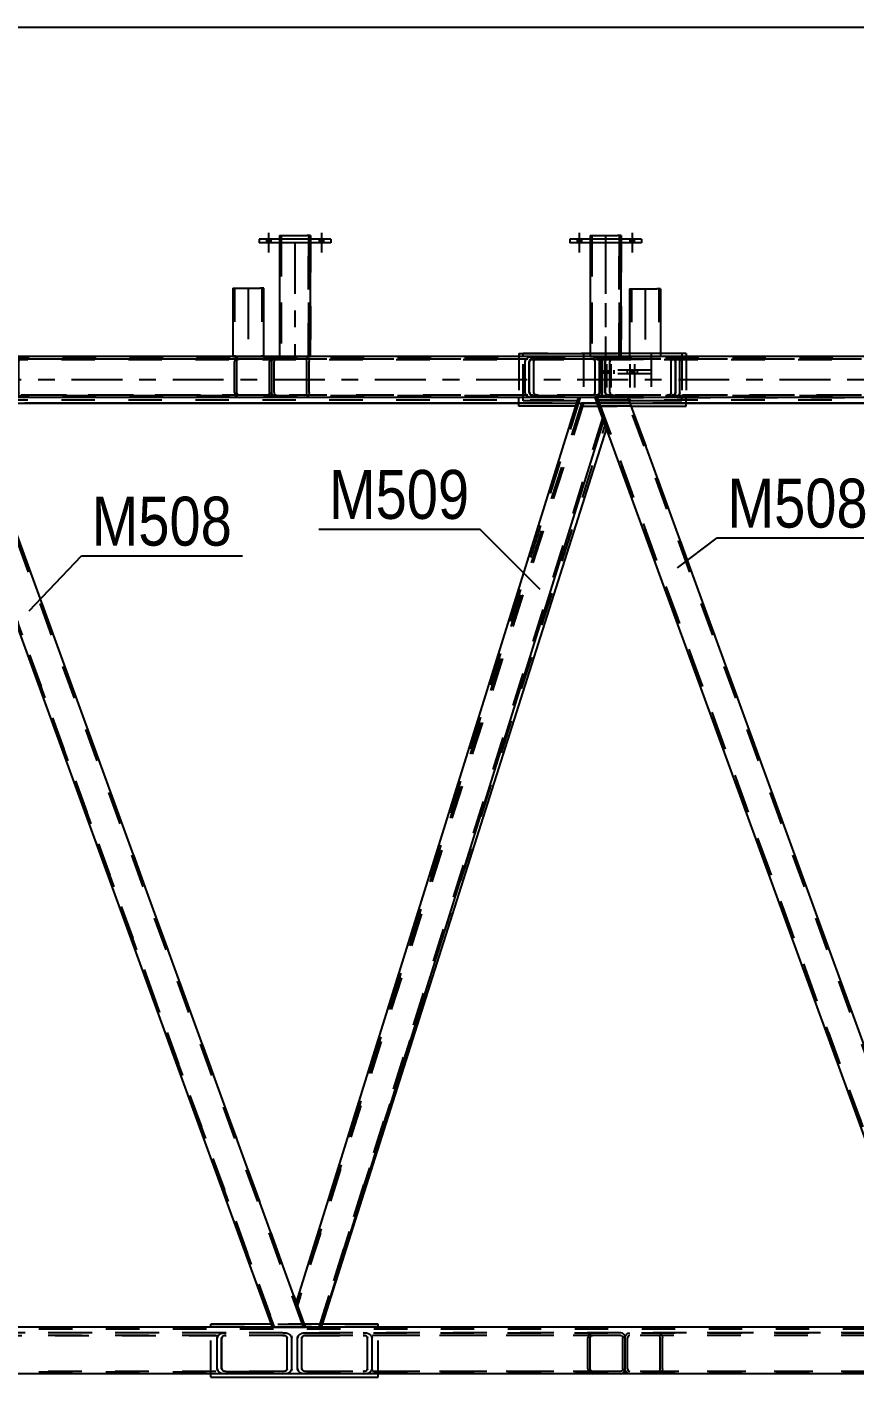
# Model space of a CAD drawing. Header units: millimetres. Extents: x -808 to 381, y -747 to 94.
# Drawn here: x 225.1 to 273.5, y -58.5 to 20.5 of the extents above; entities that cross this region are included whole.
import ezdxf

# ---------------------------------------------------------------- set-up
doc = ezdxf.new("R2010")
doc.units = ezdxf.units.MM
doc.linetypes.add('DXK_LINE_DOT2', pattern=[3.9198, 1.9599, -1.9599])
doc.linetypes.add('DXK_LINE_DOT3', pattern=[5.9187, 2.979, -0.9799, 0.9799, -0.9799])
doc.styles.add('Arial Narrow', font='ARIALN.TTF', dxfattribs={"height": 0.2})

# ---------------------------------------------------------------- blocks, each defined once
blk = doc.blocks.new('Part-232923327-56369 - 56149')
at = {"color": 7, "linetype": 'DXK_LINE_DOT2'}
for p, q in [((258.715, 1.022), (258.675, 0.91)), ((258.675, -0.908), (258.675, 0.91)), ((258.94, 0.91), (258.96, 0.966)), ((258.94, -0.908), (258.94, 0.91)), ((259.192, 1.2), (259.002, 1.179)), ((259.103, 1.045), (259.204, 1.056)), ((259.204, 1.201), (259.192, 1.2)), ((263.406, 1.201), (259.204, 1.201)), ((259.204, 1.056), (262.513, 1.056)), ((296.76, 1.056), (259.204, 1.056)), ((262.677, 1.183), (262.513, 1.201)), ((262.513, 1.056), (262.614, 1.045)), ((262.715, 1.179), (262.677, 1.183)), ((262.757, 0.966), (262.778, 0.91)), ((262.778, -0.908), (262.778, 0.91)), ((263.042, 0.91), (263.002, 1.022)), ((263.042, -0.908), (263.042, 0.91)), ((278.031, 1.201), (276.213, 1.201)), ((296.76, 1.201), (278.371, 1.201)), ((292.922, 0.91), (292.962, 1.022)), ((292.922, -0.908), (292.922, 0.91)), ((293.207, 0.966), (293.186, 0.91)), ((293.186, -0.908), (293.186, 0.91)), ((293.249, 1.179), (293.451, 1.201)), ((293.451, 1.056), (293.35, 1.045)), ((296.76, 1.201), (296.924, 1.183)), ((296.861, 1.045), (296.76, 1.056)), ((296.924, 1.183), (296.962, 1.179)), ((297.024, 0.91), (297.004, 0.966)), ((297.024, -0.908), (297.024, 0.91)), ((297.249, 1.022), (297.289, 0.91)), ((297.289, -0.908), (297.289, 0.91)), ((258.675, -0.908), (258.715, -1.019)), ((258.96, -0.963), (258.94, -0.908)), ((259.002, -1.177), (259.204, -1.199)), ((259.204, -1.053), (259.103, -1.042)), ((259.204, -1.053), (262.513, -1.053)), ((296.76, -1.053), (259.204, -1.053)), ((296.76, -1.199), (259.204, -1.199)), ((259.204, -1.199), (293.451, -1.199)), ((262.614, -1.042), (262.513, -1.053)), ((262.513, -1.199), (262.715, -1.177)), ((262.778, -0.908), (262.757, -0.963)), ((263.002, -1.019), (263.042, -0.908)), ((292.962, -1.019), (292.922, -0.908)), ((293.186, -0.908), (293.207, -0.963)), ((293.451, -1.199), (293.249, -1.177)), ((293.35, -1.042), (293.451, -1.053)), ((293.451, -1.199), (296.76, -1.199)), ((296.76, -1.053), (296.861, -1.042)), ((296.962, -1.177), (296.76, -1.199)), ((297.004, -0.963), (297.024, -0.908)), ((297.289, -0.908), (297.249, -1.019))]:
    blk.add_line(p, q, dxfattribs=at)
at = {"color": 2, "linetype": 'Continuous'}
for p, q in [((276.213, 1.201), (263.406, 1.201)), ((278.371, 1.201), (278.031, 1.201))]:
    blk.add_line(p, q, dxfattribs=at)
at = {"color": 7, "linetype": 'DXK_LINE_DOT2'}
for centre, radius, start, end in [((259.084, 0.691), 0.495, 99.51817, 138.06374), ((259.144, 0.801), 0.248, 99.51817, 138.06374), ((262.573, 0.801), 0.248, 41.93627, 80.48185), ((262.634, 0.691), 0.495, 41.93627, 80.48185), ((293.33, 0.691), 0.495, 99.51817, 138.06374), ((293.391, 0.801), 0.248, 99.51817, 138.06374), ((296.82, 0.801), 0.248, 41.93627, 80.48185), ((296.88, 0.691), 0.495, 41.93627, 80.48185), ((259.084, -0.688), 0.495, 221.93627, 260.48185), ((259.144, -0.798), 0.248, 221.93627, 260.48185), ((262.573, -0.798), 0.248, 279.51817, 318.06374), ((262.634, -0.688), 0.495, 279.51817, 318.06374), ((293.33, -0.688), 0.495, 221.93627, 260.48185), ((293.391, -0.798), 0.248, 221.93627, 260.48185), ((296.82, -0.798), 0.248, 279.51817, 318.06374), ((296.88, -0.688), 0.495, 279.51817, 318.06374)]:
    blk.add_arc(centre, radius, start, end, dxfattribs=at)
blk = doc.blocks.new('Part-232923327-56364 - 56149')
at = {"color": 7, "linetype": 'DXK_LINE_DOT2'}
for p, q in [((260.387, -1.526), (258.452, -1.526)), ((258.452, -1.526), (278.139, -55.617)), ((258.568, -1.526), (278.255, -55.617)), ((279.958, -55.617), (260.271, -1.526)), ((280.074, -55.617), (260.387, -1.526)), ((278.139, -55.617), (280.074, -55.617))]:
    blk.add_line(p, q, dxfattribs=at)
blk = doc.blocks.new('Part-232923327-56365 - 56149')
at = {"color": 7, "linetype": 'DXK_LINE_DOT2'}
for p, q in [((257.537, -1.526), (240.847, -54.16)), ((257.651, -1.526), (240.908, -54.328)), ((258.452, -1.526), (257.537, -1.526)), ((258.982, -2.983), (258.452, -1.526)), ((242.177, -55.617), (258.921, -2.815)), ((241.377, -55.617), (240.847, -54.16)), ((242.292, -55.617), (241.377, -55.617)), ((242.35, -55.435), (242.292, -55.617))]:
    blk.add_line(p, q, dxfattribs=at)
at = {"color": 2, "linetype": 'Continuous'}
blk.add_line((258.982, -2.983), (242.35, -55.435), dxfattribs=at)
blk = doc.blocks.new('Part-232923327-56371 - 56149')
at = {"color": 7, "linetype": 'DXK_LINE_DOT2'}
for p, q in [((220.018, 1.022), (219.978, 0.91)), ((219.978, -0.908), (219.978, 0.91)), ((220.242, 0.91), (220.262, 0.966)), ((220.242, -0.908), (220.242, 0.91)), ((220.495, 1.2), (220.304, 1.179)), ((220.406, 1.045), (220.507, 1.056)), ((220.507, 1.201), (220.495, 1.2)), ((224.708, 1.201), (220.507, 1.201)), ((258.062, 1.056), (220.507, 1.056)), ((223.979, 1.183), (223.815, 1.201)), ((223.815, 1.056), (223.917, 1.045)), ((224.018, 1.179), (223.979, 1.183)), ((224.06, 0.966), (224.08, 0.91)), ((224.08, -0.908), (224.08, 0.91)), ((224.345, 0.91), (224.305, 1.022)), ((224.345, -0.908), (224.345, 0.91)), ((258.062, 1.201), (239.673, 1.201)), ((254.224, 0.91), (254.265, 1.022)), ((254.224, -0.908), (254.224, 0.91)), ((254.509, 0.966), (254.489, 0.91)), ((254.489, -0.908), (254.489, 0.91)), ((254.551, 1.179), (254.754, 1.201)), ((254.754, 1.056), (254.652, 1.045)), ((258.062, 1.201), (258.226, 1.183)), ((258.164, 1.045), (258.062, 1.056)), ((258.226, 1.183), (258.265, 1.179)), ((258.327, 0.91), (258.307, 0.966)), ((258.327, -0.908), (258.327, 0.91)), ((258.551, 1.022), (258.592, 0.91)), ((258.592, -0.908), (258.592, 0.91)), ((219.978, -0.908), (220.018, -1.019)), ((220.262, -0.963), (220.242, -0.908)), ((220.304, -1.177), (220.507, -1.199)), ((220.507, -1.053), (220.406, -1.042)), ((258.062, -1.053), (220.507, -1.053)), ((258.062, -1.199), (220.507, -1.199)), ((223.917, -1.042), (223.815, -1.053)), ((223.815, -1.199), (224.018, -1.177)), ((224.08, -0.908), (224.06, -0.963)), ((224.305, -1.019), (224.345, -0.908)), ((254.265, -1.019), (254.224, -0.908)), ((254.489, -0.908), (254.509, -0.963)), ((254.754, -1.199), (254.551, -1.177)), ((254.652, -1.042), (254.754, -1.053)), ((258.062, -1.053), (258.164, -1.042)), ((258.265, -1.177), (258.062, -1.199)), ((258.307, -0.963), (258.327, -0.908)), ((258.592, -0.908), (258.551, -1.019))]:
    blk.add_line(p, q, dxfattribs=at)
at = {"color": 2, "linetype": 'Continuous'}
blk.add_line((239.673, 1.201), (224.708, 1.201), dxfattribs=at)
at = {"color": 7, "linetype": 'DXK_LINE_DOT2'}
for centre, radius, start, end in [((220.386, 0.691), 0.495, 99.51817, 138.06374), ((220.447, 0.801), 0.248, 99.51817, 138.06374), ((223.876, 0.801), 0.248, 41.93627, 80.48185), ((223.936, 0.691), 0.495, 41.93627, 80.48185), ((254.633, 0.691), 0.495, 99.51817, 138.06374), ((254.693, 0.801), 0.248, 99.51817, 138.06374), ((258.123, 0.801), 0.248, 41.93628, 80.48185), ((258.183, 0.691), 0.495, 41.93628, 80.48185), ((220.386, -0.688), 0.495, 221.93627, 260.48185), ((220.447, -0.798), 0.248, 221.93627, 260.48185), ((223.876, -0.798), 0.248, 279.51817, 318.06374), ((223.936, -0.688), 0.495, 279.51817, 318.06374), ((254.633, -0.688), 0.495, 221.93628, 260.48185), ((254.693, -0.798), 0.248, 221.93628, 260.48185), ((258.123, -0.798), 0.248, 279.51817, 318.06374), ((258.183, -0.688), 0.495, 279.51817, 318.06374)]:
    blk.add_arc(centre, radius, start, end, dxfattribs=at)
blk = doc.blocks.new('Part-232923327-56372 - 56149')
at = {"color": 7, "linetype": 'DXK_LINE_DOT2'}
for p, q in [((239.409, 0.91), (239.429, 1.022)), ((239.409, -0.908), (239.409, 0.91)), ((239.429, 1.022), (239.486, 1.116)), ((239.486, 1.116), (239.572, 1.179)), ((239.551, 0.966), (239.541, 0.91)), ((239.541, -0.908), (239.541, 0.91)), ((239.58, 1.013), (239.551, 0.966)), ((239.667, 1.2), (239.572, 1.179)), ((239.623, 1.045), (239.58, 1.013)), ((239.673, 1.056), (239.623, 1.045)), ((258.311, 1.056), (239.673, 1.056)), ((241.668, 1.201), (239.85, 1.201)), ((241.328, 1.201), (241.429, 1.179)), ((241.378, 1.045), (241.328, 1.056)), ((241.421, 1.013), (241.378, 1.045)), ((241.45, 0.966), (241.421, 1.013)), ((241.429, 1.179), (241.515, 1.116)), ((241.46, 0.91), (241.45, 0.966)), ((241.46, -0.908), (241.46, 0.91)), ((241.515, 1.116), (241.572, 1.022)), ((241.572, 1.022), (241.592, 0.91)), ((241.592, -0.908), (241.592, 0.91)), ((258.311, 1.201), (254.109, 1.201)), ((254.513, 1.022), (254.473, 0.91)), ((254.473, -0.908), (254.473, 0.91)), ((254.737, 0.91), (254.758, 0.966)), ((254.737, -0.908), (254.737, 0.91)), ((254.99, 1.2), (254.799, 1.179)), ((254.901, 1.045), (255.002, 1.056)), ((255.002, 1.201), (254.99, 1.2)), ((258.475, 1.183), (258.311, 1.201)), ((258.311, 1.056), (258.412, 1.045)), ((258.513, 1.179), (258.475, 1.183)), ((258.675, 1.12), (258.513, 1.179)), ((258.555, 0.966), (258.575, 0.91)), ((258.575, -0.908), (258.575, 0.91)), ((258.675, 1.12), (258.675, -1.117)), ((258.68, 1.116), (258.675, 1.12)), ((258.737, 1.022), (258.68, 1.116)), ((258.757, 0.91), (258.737, 1.022)), ((258.757, -0.908), (258.757, 0.91)), ((239.429, -1.019), (239.409, -0.908)), ((239.486, -1.113), (239.429, -1.019)), ((239.572, -1.177), (239.486, -1.113)), ((239.541, -0.908), (239.551, -0.963)), ((239.551, -0.963), (239.58, -1.011)), ((239.673, -1.199), (239.572, -1.177)), ((239.58, -1.011), (239.623, -1.042)), ((239.623, -1.042), (239.673, -1.053)), ((258.311, -1.053), (239.673, -1.053)), ((258.311, -1.199), (239.673, -1.199)), ((241.328, -1.053), (241.378, -1.042)), ((241.429, -1.177), (241.328, -1.199)), ((241.378, -1.042), (241.421, -1.011)), ((241.421, -1.011), (241.45, -0.963)), ((241.515, -1.113), (241.429, -1.177)), ((241.45, -0.963), (241.46, -0.908)), ((241.572, -1.019), (241.515, -1.113)), ((241.592, -0.908), (241.572, -1.019)), ((254.473, -0.908), (254.513, -1.019)), ((254.758, -0.963), (254.737, -0.908)), ((254.799, -1.177), (255.002, -1.199)), ((255.002, -1.053), (254.901, -1.042)), ((258.412, -1.042), (258.311, -1.053)), ((258.311, -1.199), (258.513, -1.177)), ((258.513, -1.177), (258.675, -1.117)), ((258.575, -0.908), (258.555, -0.963)), ((258.675, -1.117), (258.68, -1.113)), ((258.68, -1.113), (258.737, -1.019)), ((258.737, -1.019), (258.757, -0.908))]:
    blk.add_line(p, q, dxfattribs=at)
at = {"color": 2, "linetype": 'Continuous'}
for p, q in [((239.673, 1.201), (239.667, 1.2)), ((239.85, 1.201), (239.673, 1.201)), ((254.109, 1.201), (241.668, 1.201))]:
    blk.add_line(p, q, dxfattribs=at)
at = {"color": 7, "linetype": 'DXK_LINE_DOT2'}
for centre, radius, start, end in [((254.881, 0.691), 0.495, 99.51817, 138.06374), ((254.942, 0.801), 0.248, 99.51817, 138.06374), ((258.371, 0.801), 0.248, 41.93628, 80.48186), ((254.881, -0.688), 0.495, 221.93628, 260.48186), ((254.942, -0.798), 0.248, 221.93628, 260.48186), ((258.371, -0.798), 0.248, 279.51817, 318.06374)]:
    blk.add_arc(centre, radius, start, end, dxfattribs=at)
blk = doc.blocks.new('Part-232923327-56385 - 56149')
at = {"color": 7, "linetype": 'DXK_LINE_DOT2'}
for p, q in [((241.436, -55.944), (241.233, -55.966)), ((241.335, -56.1), (241.436, -56.089)), ((241.436, -55.944), (244.744, -55.944)), ((241.436, -55.944), (278.608, -55.944)), ((241.436, -56.089), (244.744, -56.089)), ((278.608, -56.089), (241.436, -56.089)), ((244.947, -55.966), (244.744, -55.944)), ((244.744, -56.089), (244.846, -56.1)), ((275.231, -55.966), (275.434, -55.944)), ((275.434, -56.089), (275.333, -56.1)), ((275.434, -55.944), (278.608, -55.944)), ((278.608, -58.344), (278.608, -55.944)), ((240.947, -56.123), (240.906, -56.235)), ((240.906, -58.053), (240.906, -56.235)), ((241.171, -56.235), (241.191, -56.179)), ((241.171, -58.053), (241.171, -56.235)), ((244.989, -56.179), (245.009, -56.235)), ((245.009, -58.053), (245.009, -56.235)), ((245.274, -56.235), (245.233, -56.123)), ((245.274, -58.053), (245.274, -56.235)), ((274.904, -56.235), (274.945, -56.123)), ((274.904, -58.053), (274.904, -56.235)), ((275.189, -56.179), (275.169, -56.235)), ((275.169, -58.053), (275.169, -56.235)), ((240.906, -58.053), (240.947, -58.164)), ((241.191, -58.108), (241.171, -58.053)), ((241.233, -58.322), (241.436, -58.344)), ((241.436, -58.198), (241.335, -58.187)), ((278.608, -58.198), (241.436, -58.198)), ((274.986, -58.198), (241.436, -58.198)), ((278.608, -58.344), (241.436, -58.344)), ((244.846, -58.187), (244.744, -58.198)), ((244.744, -58.344), (244.947, -58.322)), ((245.009, -58.053), (244.989, -58.108)), ((245.233, -58.164), (245.274, -58.053)), ((274.945, -58.164), (274.904, -58.053)), ((278.608, -58.198), (274.986, -58.198)), ((275.169, -58.053), (275.189, -58.108)), ((275.434, -58.344), (275.231, -58.322)), ((275.333, -58.187), (275.434, -58.198))]:
    blk.add_line(p, q, dxfattribs=at)
for centre, radius, start, end in [((241.315, -56.454), 0.495, 99.51817, 138.06374), ((241.375, -56.344), 0.248, 99.51817, 138.06374), ((244.805, -56.344), 0.248, 41.93627, 80.48185), ((244.865, -56.454), 0.495, 41.93627, 80.48185), ((275.313, -56.454), 0.495, 99.51817, 138.06374), ((275.373, -56.344), 0.248, 99.51817, 138.06374), ((241.315, -57.833), 0.495, 221.93627, 260.48185), ((241.375, -57.943), 0.248, 221.93627, 260.48185), ((244.805, -57.943), 0.248, 279.51817, 318.06374), ((244.865, -57.833), 0.495, 279.51817, 318.06374), ((275.313, -57.833), 0.495, 221.93627, 260.48185), ((275.373, -57.943), 0.248, 221.93627, 260.48185)]:
    blk.add_arc(centre, radius, start, end, dxfattribs=at)
blk = doc.blocks.new('Part-232923327-56386 - 56149')
at = {"color": 7, "linetype": 'DXK_LINE_DOT2'}
for p, q in [((260.109, -56.123), (260.166, -56.029)), ((260.166, -56.029), (260.252, -55.966)), ((260.252, -55.966), (260.354, -55.944)), ((260.303, -56.1), (260.26, -56.132)), ((260.354, -56.089), (260.303, -56.1)), ((275.433, -55.944), (260.354, -55.944)), ((278.608, -56.089), (260.354, -56.089)), ((278.608, -55.944), (262.008, -55.944)), ((262.008, -55.944), (262.109, -55.966)), ((262.058, -56.1), (262.008, -56.089)), ((262.101, -56.132), (262.058, -56.1)), ((262.109, -55.966), (262.195, -56.029)), ((262.195, -56.029), (262.252, -56.123)), ((275.433, -55.944), (275.231, -55.966)), ((275.332, -56.1), (275.433, -56.089)), ((275.433, -56.089), (278.608, -56.089)), ((278.608, -58.344), (278.608, -55.944)), ((260.089, -56.235), (260.109, -56.123)), ((260.089, -58.053), (260.089, -56.235)), ((260.231, -56.179), (260.221, -56.235)), ((260.221, -58.053), (260.221, -56.235)), ((260.26, -56.132), (260.231, -56.179)), ((262.13, -56.179), (262.101, -56.132)), ((262.14, -56.235), (262.13, -56.179)), ((262.14, -58.053), (262.14, -56.235)), ((262.252, -56.123), (262.272, -56.235)), ((262.272, -58.053), (262.272, -56.235)), ((274.944, -56.123), (274.904, -56.235)), ((274.904, -58.053), (274.904, -56.235)), ((275.169, -56.235), (275.189, -56.179)), ((275.169, -58.053), (275.169, -56.235)), ((260.109, -58.164), (260.089, -58.053)), ((260.166, -58.258), (260.109, -58.164)), ((260.252, -58.322), (260.166, -58.258)), ((260.221, -58.053), (260.231, -58.108)), ((260.231, -58.108), (260.26, -58.156)), ((260.354, -58.344), (260.252, -58.322)), ((260.26, -58.156), (260.303, -58.187)), ((260.303, -58.187), (260.354, -58.198)), ((278.608, -58.198), (260.354, -58.198)), ((278.608, -58.344), (260.354, -58.344)), ((262.008, -58.198), (262.058, -58.187)), ((262.109, -58.322), (262.008, -58.344)), ((262.058, -58.187), (262.101, -58.156)), ((262.101, -58.156), (262.13, -58.108)), ((262.195, -58.258), (262.109, -58.322)), ((262.13, -58.108), (262.14, -58.053)), ((262.252, -58.164), (262.195, -58.258)), ((262.272, -58.053), (262.252, -58.164)), ((274.904, -58.053), (274.944, -58.164)), ((275.189, -58.108), (275.169, -58.053)), ((275.231, -58.322), (275.433, -58.344)), ((275.433, -58.198), (275.332, -58.187)), ((275.433, -58.344), (278.608, -58.344))]:
    blk.add_line(p, q, dxfattribs=at)
for centre, radius, start, end in [((275.313, -56.454), 0.495, 99.51817, 138.06374), ((275.373, -56.344), 0.248, 99.51817, 138.06374), ((275.313, -57.833), 0.495, 221.93627, 260.48185), ((275.373, -57.943), 0.248, 221.93627, 260.48185)]:
    blk.add_arc(centre, radius, start, end, dxfattribs=at)
blk = doc.blocks.new('Part-232923327-56387 - 56149')
at = {"color": 7, "linetype": 'DXK_LINE_DOT2'}
for p, q in [((240.045, -55.944), (203.213, -55.944)), ((203.213, -55.944), (203.213, -58.344)), ((236.736, -55.944), (203.213, -55.944)), ((240.045, -56.089), (203.213, -56.089)), ((203.213, -56.089), (236.288, -56.089)), ((206.25, -55.966), (206.047, -55.944)), ((206.047, -56.089), (206.148, -56.1)), ((236.534, -55.966), (236.736, -55.944)), ((236.736, -56.089), (236.635, -56.1)), ((240.045, -55.944), (236.736, -55.944)), ((240.045, -55.944), (240.248, -55.966)), ((240.146, -56.1), (240.045, -56.089)), ((206.291, -56.179), (206.312, -56.235)), ((206.312, -58.053), (206.312, -56.235)), ((206.576, -56.235), (206.536, -56.123)), ((206.576, -58.053), (206.576, -56.235)), ((236.207, -56.235), (236.247, -56.123)), ((236.207, -58.053), (236.207, -56.235)), ((236.492, -56.179), (236.472, -56.235)), ((236.472, -58.053), (236.472, -56.235)), ((240.31, -56.235), (240.289, -56.179)), ((240.31, -58.053), (240.31, -56.235)), ((240.534, -56.123), (240.574, -56.235)), ((240.574, -58.053), (240.574, -56.235)), ((240.045, -58.198), (203.213, -58.198)), ((240.045, -58.344), (203.213, -58.344)), ((206.148, -58.187), (206.047, -58.198)), ((206.047, -58.344), (206.25, -58.322)), ((206.312, -58.053), (206.291, -58.108)), ((206.536, -58.164), (206.576, -58.053)), ((236.247, -58.164), (236.207, -58.053)), ((236.472, -58.053), (236.492, -58.108)), ((236.736, -58.344), (236.534, -58.322)), ((236.635, -58.187), (236.736, -58.198)), ((236.736, -58.198), (240.045, -58.198)), ((240.045, -58.198), (240.146, -58.187)), ((240.248, -58.322), (240.045, -58.344)), ((240.289, -58.108), (240.31, -58.053)), ((240.574, -58.053), (240.534, -58.164))]:
    blk.add_line(p, q, dxfattribs=at)
for centre, radius, start, end in [((206.107, -56.344), 0.248, 41.93627, 80.48185), ((206.168, -56.454), 0.495, 41.93627, 80.48185), ((236.616, -56.454), 0.495, 99.51817, 138.06374), ((236.676, -56.344), 0.248, 99.51817, 138.06374), ((240.105, -56.344), 0.248, 41.93627, 80.48185), ((240.166, -56.454), 0.495, 41.93627, 80.48185), ((206.107, -57.943), 0.248, 279.51817, 318.06374), ((206.168, -57.833), 0.495, 279.51817, 318.06374), ((236.616, -57.833), 0.495, 221.93627, 260.48185), ((236.676, -57.943), 0.248, 221.93627, 260.48185), ((240.105, -57.943), 0.248, 279.51817, 318.06374), ((240.166, -57.833), 0.495, 279.51817, 318.06374)]:
    blk.add_arc(centre, radius, start, end, dxfattribs=at)
blk = doc.blocks.new('Part-232923327-56388 - 56149')
at = {"color": 7, "linetype": 'DXK_LINE_DOT2'}
for p, q in [((221.412, -56.123), (221.469, -56.029)), ((221.469, -56.029), (221.555, -55.966)), ((221.555, -55.966), (221.656, -55.944)), ((221.606, -56.1), (221.563, -56.132)), ((221.656, -56.089), (221.606, -56.1)), ((240.045, -55.944), (221.656, -55.944)), ((240.045, -56.089), (221.656, -56.089)), ((223.31, -55.944), (223.412, -55.966)), ((223.361, -56.1), (223.31, -56.089)), ((223.404, -56.132), (223.361, -56.1)), ((223.412, -55.966), (223.498, -56.029)), ((223.498, -56.029), (223.555, -56.123)), ((236.736, -55.944), (236.533, -55.966)), ((236.635, -56.1), (236.736, -56.089)), ((240.247, -55.966), (240.045, -55.944)), ((240.045, -56.089), (240.146, -56.1)), ((221.391, -56.235), (221.412, -56.123)), ((221.391, -58.053), (221.391, -56.235)), ((221.534, -56.179), (221.524, -56.235)), ((221.524, -58.053), (221.524, -56.235)), ((221.563, -56.132), (221.534, -56.179)), ((223.433, -56.179), (223.404, -56.132)), ((223.443, -56.235), (223.433, -56.179)), ((223.443, -58.053), (223.443, -56.235)), ((223.555, -56.123), (223.575, -56.235)), ((223.575, -58.053), (223.575, -56.235)), ((236.247, -56.123), (236.207, -56.235)), ((236.207, -58.053), (236.207, -56.235)), ((236.471, -56.235), (236.491, -56.179)), ((236.471, -58.053), (236.471, -56.235)), ((240.289, -56.179), (240.309, -56.235)), ((240.309, -58.053), (240.309, -56.235)), ((240.574, -56.235), (240.534, -56.123)), ((240.574, -58.053), (240.574, -56.235)), ((221.412, -58.164), (221.391, -58.053)), ((221.469, -58.258), (221.412, -58.164)), ((221.555, -58.322), (221.469, -58.258)), ((221.524, -58.053), (221.534, -58.108)), ((221.534, -58.108), (221.563, -58.156)), ((221.656, -58.344), (221.555, -58.322)), ((221.563, -58.156), (221.606, -58.187)), ((221.606, -58.187), (221.656, -58.198)), ((240.045, -58.198), (221.656, -58.198)), ((236.736, -58.344), (221.656, -58.344)), ((223.31, -58.198), (223.361, -58.187)), ((223.412, -58.322), (223.31, -58.344)), ((240.045, -58.344), (223.31, -58.344)), ((223.361, -58.187), (223.404, -58.156)), ((223.404, -58.156), (223.433, -58.108)), ((223.498, -58.258), (223.412, -58.322)), ((223.433, -58.108), (223.443, -58.053)), ((223.555, -58.164), (223.498, -58.258)), ((223.575, -58.053), (223.555, -58.164)), ((236.207, -58.053), (236.247, -58.164)), ((236.491, -58.108), (236.471, -58.053)), ((236.533, -58.322), (236.736, -58.344)), ((236.736, -58.198), (236.635, -58.187)), ((240.146, -58.187), (240.045, -58.198)), ((240.045, -58.344), (240.247, -58.322)), ((240.309, -58.053), (240.289, -58.108)), ((240.534, -58.164), (240.574, -58.053))]:
    blk.add_line(p, q, dxfattribs=at)
for centre, radius, start, end in [((236.615, -56.454), 0.495, 99.51817, 138.06374), ((236.676, -56.344), 0.248, 99.51817, 138.06374), ((240.105, -56.344), 0.248, 41.93627, 80.48185), ((240.165, -56.454), 0.495, 41.93627, 80.48185), ((236.615, -57.833), 0.495, 221.93627, 260.48185), ((236.676, -57.943), 0.248, 221.93627, 260.48185), ((240.105, -57.943), 0.248, 279.51817, 318.06374), ((240.165, -57.833), 0.495, 279.51817, 318.06374)]:
    blk.add_arc(centre, radius, start, end, dxfattribs=at)
blk = doc.blocks.new('Part-232923327-56400 - 56149')
at = {"color": 7, "linetype": 'DXK_LINE_DOT2'}
for p, q in [((221.689, -1.526), (219.755, -1.526)), ((219.755, -1.526), (239.442, -55.617)), ((219.871, -1.526), (239.558, -55.617)), ((241.261, -55.617), (221.573, -1.526)), ((241.377, -55.617), (221.689, -1.526)), ((239.442, -55.617), (241.377, -55.617))]:
    blk.add_line(p, q, dxfattribs=at)
blk = doc.blocks.new('Part-232923327-56412 - 56149')
at = {"color": 7, "linetype": 'DXK_LINE_DOT2'}
for p, q in [((260.268, -1.2), (258.333, -1.2)), ((258.824, -2.548), (258.333, -1.2)), ((258.449, -1.2), (278.255, -55.616)), ((279.958, -55.616), (260.152, -1.2)), ((280.074, -55.616), (279.381, -53.713)), ((278.139, -55.616), (280.074, -55.616))]:
    blk.add_line(p, q, dxfattribs=at)
at = {"color": 2, "linetype": 'Continuous'}
for p, q in [((279.536, -54.139), (260.268, -1.2)), ((278.139, -55.616), (258.824, -2.548))]:
    blk.add_line(p, q, dxfattribs=at)
blk = doc.blocks.new('Part-232923327-56414 - 56149')
at = {"color": 7, "linetype": 'DXK_LINE_DOT2'}
for p, q in [((221.571, -1.2), (219.636, -1.2)), ((220.127, -2.548), (219.636, -1.2)), ((239.558, -55.616), (219.752, -1.2)), ((241.261, -55.616), (221.455, -1.2)), ((241.377, -55.616), (240.839, -54.139)), ((239.442, -55.616), (241.377, -55.616))]:
    blk.add_line(p, q, dxfattribs=at)
at = {"color": 2, "linetype": 'Continuous'}
for p, q in [((240.839, -54.139), (221.571, -1.2)), ((239.442, -55.616), (220.127, -2.548))]:
    blk.add_line(p, q, dxfattribs=at)
blk = doc.blocks.new('Part-232923327-56424 - 56149')
at = {"color": 2, "linetype": 'Continuous'}
for p, q in [((257.34, -1.2), (240.839, -54.139)), ((258.333, -1.2), (258.701, -2.21)), ((258.824, -2.548), (258.701, -2.21)), ((258.824, -2.548), (242.283, -55.616)), ((241.377, -55.616), (240.839, -54.139))]:
    blk.add_line(p, q, dxfattribs=at)
at = {"color": 7, "linetype": 'DXK_LINE_DOT2'}
for p, q in [((257.454, -1.2), (240.901, -54.308)), ((258.333, -1.2), (257.34, -1.2)), ((258.824, -2.548), (258.748, -2.34)), ((258.763, -2.379), (242.169, -55.616)), ((242.283, -55.616), (241.377, -55.616))]:
    blk.add_line(p, q, dxfattribs=at)
blk = doc.blocks.new('Part-232923327-56435 - 56149')
at = {"color": 7, "linetype": 'DXK_LINE_DOT2'}
for p, q in [((303.255, 1.201), (13.524, 1.201)), ((303.528, 1.019), (13.524, 1.02)), ((301.434, 1.201), (21.668, 1.201)), ((303.528, -1.344), (13.524, -1.344)), ((263.654, -1.526), (253.861, -1.526))]:
    blk.add_line(p, q, dxfattribs=at)
at = {"color": 7, "linetype": 'DXK_LINE_DOT3'}
blk.add_line((313.528, -0.162), (13.524, -0.162), dxfattribs=at)
at = {"color": 2, "linetype": 'Continuous'}
for p, q in [((253.861, -1.526), (224.957, -1.526)), ((292.558, -1.526), (263.654, -1.526))]:
    blk.add_line(p, q, dxfattribs=at)
blk = doc.blocks.new('Part-232923327-56445 - 56149')
at = {"color": 7, "linetype": 'DXK_LINE_DOT2'}
for p, q in [((220.226, 0.91), (220.266, 1.022)), ((220.226, -0.908), (220.226, 0.91)), ((220.511, 0.966), (220.491, 0.91)), ((220.491, -0.908), (220.491, 0.91)), ((220.553, 1.179), (220.743, 1.2)), ((220.755, 1.056), (220.654, 1.045)), ((220.743, 1.2), (220.755, 1.201)), ((239.144, 1.201), (220.755, 1.201)), ((239.144, 1.056), (220.755, 1.056)), ((224.064, 1.201), (224.266, 1.179)), ((224.165, 1.045), (224.064, 1.056)), ((224.328, 0.91), (224.308, 0.966)), ((224.328, -0.908), (224.328, 0.91)), ((224.553, 1.022), (224.593, 0.91)), ((224.593, -0.908), (224.593, 0.91)), ((237.245, 1.022), (237.225, 0.91)), ((237.225, -0.908), (237.225, 0.91)), ((237.303, 1.116), (237.245, 1.022)), ((237.389, 1.179), (237.303, 1.116)), ((237.357, 0.91), (237.368, 0.966)), ((237.357, -0.908), (237.357, 0.91)), ((237.368, 0.966), (237.396, 1.013)), ((237.49, 1.201), (237.389, 1.179)), ((237.396, 1.013), (237.439, 1.045)), ((237.439, 1.045), (237.49, 1.056)), ((239.245, 1.179), (239.144, 1.201)), ((239.144, 1.056), (239.195, 1.045)), ((239.195, 1.045), (239.238, 1.013)), ((239.238, 1.013), (239.266, 0.966)), ((239.331, 1.116), (239.245, 1.179)), ((239.266, 0.966), (239.276, 0.91)), ((239.276, -0.908), (239.276, 0.91)), ((239.389, 1.022), (239.331, 1.116)), ((239.409, 0.91), (239.389, 1.022)), ((239.409, -0.908), (239.409, 0.91)), ((220.266, -1.019), (220.226, -0.908)), ((220.491, -0.908), (220.511, -0.963)), ((220.755, -1.199), (220.553, -1.177)), ((220.654, -1.042), (220.755, -1.053)), ((239.144, -1.053), (220.755, -1.053)), ((239.144, -1.199), (220.755, -1.199)), ((224.064, -1.053), (224.165, -1.042)), ((224.266, -1.177), (224.064, -1.199)), ((224.308, -0.963), (224.328, -0.908)), ((224.593, -0.908), (224.553, -1.019)), ((237.225, -0.908), (237.245, -1.019)), ((237.245, -1.019), (237.303, -1.113)), ((237.303, -1.113), (237.389, -1.177)), ((237.368, -0.963), (237.357, -0.908)), ((237.396, -1.011), (237.368, -0.963)), ((237.389, -1.177), (237.49, -1.199)), ((237.439, -1.042), (237.396, -1.011)), ((237.49, -1.053), (237.439, -1.042)), ((239.195, -1.042), (239.144, -1.053)), ((239.144, -1.199), (239.245, -1.177)), ((239.238, -1.011), (239.195, -1.042)), ((239.266, -0.963), (239.238, -1.011)), ((239.245, -1.177), (239.331, -1.113)), ((239.276, -0.908), (239.266, -0.963)), ((239.331, -1.113), (239.389, -1.019)), ((239.389, -1.019), (239.409, -0.908))]:
    blk.add_line(p, q, dxfattribs=at)
for centre, radius, start, end in [((220.635, 0.691), 0.495, 99.51817, 138.06374), ((220.695, 0.801), 0.248, 99.51817, 138.06374), ((224.124, 0.801), 0.248, 41.93628, 80.48185), ((224.184, 0.691), 0.495, 41.93628, 80.48185), ((220.635, -0.688), 0.495, 221.93628, 260.48185), ((220.695, -0.798), 0.248, 221.93628, 260.48185), ((224.124, -0.798), 0.248, 279.51817, 318.06374), ((224.184, -0.688), 0.495, 279.51817, 318.06374)]:
    blk.add_arc(centre, radius, start, end, dxfattribs=at)
blk = doc.blocks.new('Part-232923327-56446 - 56149')
at = {"color": 7, "linetype": 'DXK_LINE_DOT2'}
for p, q in [((258.923, 0.91), (258.964, 1.022)), ((258.923, -0.908), (258.923, 0.91)), ((259.208, 0.966), (259.188, 0.91)), ((259.188, -0.908), (259.188, 0.91)), ((259.25, 1.179), (259.44, 1.2)), ((259.453, 1.056), (259.351, 1.045)), ((259.44, 1.2), (259.453, 1.201)), ((277.841, 1.201), (259.453, 1.201)), ((277.841, 1.056), (259.453, 1.056)), ((262.761, 1.201), (262.964, 1.179)), ((262.862, 1.045), (262.761, 1.056)), ((263.026, 0.91), (263.006, 0.966)), ((263.026, -0.908), (263.026, 0.91)), ((263.25, 1.022), (263.291, 0.91)), ((263.291, -0.908), (263.291, 0.91)), ((275.943, 1.022), (275.923, 0.91)), ((275.923, -0.908), (275.923, 0.91)), ((276, 1.116), (275.943, 1.022)), ((276.086, 1.179), (276, 1.116)), ((276.055, 0.91), (276.065, 0.966)), ((276.055, -0.908), (276.055, 0.91)), ((276.065, 0.966), (276.094, 1.013)), ((276.187, 1.201), (276.086, 1.179)), ((276.094, 1.013), (276.137, 1.045)), ((276.137, 1.045), (276.187, 1.056)), ((277.943, 1.179), (277.841, 1.201)), ((277.841, 1.056), (277.892, 1.045)), ((277.892, 1.045), (277.935, 1.013)), ((277.935, 1.013), (277.964, 0.966)), ((278.029, 1.116), (277.943, 1.179)), ((277.964, 0.966), (277.974, 0.91)), ((277.974, -0.908), (277.974, 0.91)), ((278.086, 1.022), (278.029, 1.116)), ((278.106, 0.91), (278.086, 1.022)), ((278.106, -0.908), (278.106, 0.91)), ((258.964, -1.019), (258.923, -0.908)), ((259.188, -0.908), (259.208, -0.963)), ((259.453, -1.199), (259.25, -1.177)), ((259.351, -1.042), (259.453, -1.053)), ((277.841, -1.053), (259.453, -1.053)), ((277.841, -1.199), (259.453, -1.199)), ((262.761, -1.053), (262.862, -1.042)), ((262.964, -1.177), (262.761, -1.199)), ((263.006, -0.963), (263.026, -0.908)), ((263.291, -0.908), (263.25, -1.019)), ((275.923, -0.908), (275.943, -1.019)), ((275.943, -1.019), (276, -1.113)), ((276, -1.113), (276.086, -1.177)), ((276.065, -0.963), (276.055, -0.908)), ((276.094, -1.011), (276.065, -0.963)), ((276.086, -1.177), (276.187, -1.199)), ((276.137, -1.042), (276.094, -1.011)), ((276.187, -1.053), (276.137, -1.042)), ((277.892, -1.042), (277.841, -1.053)), ((277.841, -1.199), (277.943, -1.177)), ((277.935, -1.011), (277.892, -1.042)), ((277.964, -0.963), (277.935, -1.011)), ((277.943, -1.177), (278.029, -1.113)), ((277.974, -0.908), (277.964, -0.963)), ((278.029, -1.113), (278.086, -1.019)), ((278.086, -1.019), (278.106, -0.908))]:
    blk.add_line(p, q, dxfattribs=at)
for centre, radius, start, end in [((259.332, 0.691), 0.495, 99.51817, 138.06374), ((259.392, 0.801), 0.248, 99.51817, 138.06374), ((262.822, 0.801), 0.248, 41.93628, 80.48185), ((262.882, 0.691), 0.495, 41.93628, 80.48185), ((259.332, -0.688), 0.495, 221.93628, 260.48185), ((259.392, -0.798), 0.248, 221.93628, 260.48185), ((262.822, -0.798), 0.248, 279.51817, 318.06374), ((262.882, -0.688), 0.495, 279.51817, 318.06374)]:
    blk.add_arc(centre, radius, start, end, dxfattribs=at)
blk = doc.blocks.new('Part-232923327-56447 - 56149')
at = {"color": 7, "linetype": 'DXK_LINE_DOT2'}
for p, q in [((241.233, -55.966), (241.435, -55.944)), ((241.435, -56.089), (241.334, -56.1)), ((259.824, -55.944), (241.435, -55.944)), ((259.824, -56.089), (241.435, -56.089)), ((244.744, -55.944), (244.946, -55.966)), ((244.845, -56.1), (244.744, -56.089)), ((257.983, -56.029), (257.925, -56.123)), ((258.069, -55.966), (257.983, -56.029)), ((258.17, -55.944), (258.069, -55.966)), ((258.076, -56.132), (258.119, -56.1)), ((258.119, -56.1), (258.17, -56.089)), ((259.925, -55.966), (259.824, -55.944)), ((259.824, -56.089), (259.875, -56.1)), ((259.875, -56.1), (259.918, -56.132)), ((260.011, -56.029), (259.925, -55.966)), ((260.069, -56.123), (260.011, -56.029)), ((240.906, -56.235), (240.946, -56.123)), ((240.906, -58.053), (240.906, -56.235)), ((241.191, -56.179), (241.171, -56.235)), ((241.171, -58.053), (241.171, -56.235)), ((245.009, -56.235), (244.988, -56.179)), ((245.009, -58.053), (245.009, -56.235)), ((245.233, -56.123), (245.273, -56.235)), ((245.273, -58.053), (245.273, -56.235)), ((257.925, -56.123), (257.905, -56.235)), ((257.905, -58.053), (257.905, -56.235)), ((258.038, -56.235), (258.048, -56.179)), ((258.038, -58.053), (258.038, -56.235)), ((258.048, -56.179), (258.076, -56.132)), ((259.918, -56.132), (259.946, -56.179)), ((259.946, -56.179), (259.957, -56.235)), ((259.957, -58.053), (259.957, -56.235)), ((260.089, -56.235), (260.069, -56.123)), ((260.089, -58.053), (260.089, -56.235)), ((240.946, -58.164), (240.906, -58.053)), ((241.171, -58.053), (241.191, -58.108)), ((241.435, -58.344), (241.233, -58.322)), ((241.334, -58.187), (241.435, -58.198)), ((259.824, -58.198), (241.435, -58.198)), ((259.824, -58.344), (241.435, -58.344)), ((244.744, -58.198), (244.845, -58.187)), ((244.946, -58.322), (244.744, -58.344)), ((244.988, -58.108), (245.009, -58.053)), ((245.273, -58.053), (245.233, -58.164)), ((257.905, -58.053), (257.925, -58.164)), ((257.925, -58.164), (257.983, -58.258)), ((257.983, -58.258), (258.069, -58.322)), ((258.048, -58.108), (258.038, -58.053)), ((258.076, -58.156), (258.048, -58.108)), ((258.069, -58.322), (258.17, -58.344)), ((258.119, -58.187), (258.076, -58.156)), ((258.17, -58.198), (258.119, -58.187)), ((259.875, -58.187), (259.824, -58.198)), ((259.824, -58.344), (259.925, -58.322)), ((259.918, -58.156), (259.875, -58.187)), ((259.946, -58.108), (259.918, -58.156)), ((259.925, -58.322), (260.011, -58.258)), ((259.957, -58.053), (259.946, -58.108)), ((260.011, -58.258), (260.069, -58.164)), ((260.069, -58.164), (260.089, -58.053))]:
    blk.add_line(p, q, dxfattribs=at)
for centre, radius, start, end in [((241.315, -56.454), 0.495, 99.51817, 138.06374), ((241.375, -56.344), 0.248, 99.51817, 138.06374), ((244.804, -56.344), 0.248, 41.93627, 80.48185), ((244.865, -56.454), 0.495, 41.93627, 80.48185), ((241.315, -57.833), 0.495, 221.93627, 260.48185), ((241.375, -57.943), 0.248, 221.93627, 260.48185), ((244.804, -57.943), 0.248, 279.51817, 318.06374), ((244.865, -57.833), 0.495, 279.51817, 318.06374)]:
    blk.add_arc(centre, radius, start, end, dxfattribs=at)
blk = doc.blocks.new('Part-232923327-56455 - 56149')
at = {"color": 2, "linetype": 'Continuous'}
for p, q in [((253.861, 1.383), (253.861, 1.201)), ((253.861, 1.383), (254.109, 1.383)), ((263.654, 1.383), (263.406, 1.383)), ((263.654, 1.383), (263.654, 1.201)), ((253.861, -1.708), (253.861, -1.2)), ((263.654, -1.708), (263.654, -1.2)), ((257.182, -1.708), (253.861, -1.708)), ((260.453, -1.708), (263.654, -1.708))]:
    blk.add_line(p, q, dxfattribs=at)
at = {"color": 7, "linetype": 'DXK_LINE_DOT2'}
for p, q in [((253.861, 1.201), (253.861, -1.2)), ((263.406, 1.383), (254.109, 1.383)), ((263.654, 1.201), (263.654, -1.2)), ((260.453, -1.708), (257.182, -1.708))]:
    blk.add_line(p, q, dxfattribs=at)
blk = doc.blocks.new('Part-232923327-56468 - 56149')
at = {"color": 2, "linetype": 'Continuous'}
for p, q in [((254.109, 1.2), (254.109, 1.383)), ((254.109, 1.383), (258.031, 1.383)), ((263.406, 1.383), (259.85, 1.383)), ((263.406, 1.383), (263.406, 1.2)), ((254.109, -1.38), (254.109, -1.2)), ((257.284, -1.38), (254.109, -1.38)), ((263.406, -1.38), (260.334, -1.38)), ((263.406, -1.38), (263.406, -1.2))]:
    blk.add_line(p, q, dxfattribs=at)
at = {"color": 7, "linetype": 'DXK_LINE_DOT2'}
for p, q in [((254.109, -1.2), (254.109, 1.2)), ((259.85, 1.383), (258.031, 1.383)), ((263.406, 1.2), (263.406, -1.2)), ((260.334, -1.38), (257.284, -1.38))]:
    blk.add_line(p, q, dxfattribs=at)
blk = doc.blocks.new('Part-232923327-56472 - 56149')
at = {"color": 7, "linetype": 'DXK_LINE_DOT2'}
for p, q in [((235.843, -58.526), (235.843, -55.435)), ((235.843, -55.435), (245.637, -55.435)), ((245.637, -58.526), (245.637, -55.435)), ((235.843, -58.526), (245.637, -58.526))]:
    blk.add_line(p, q, dxfattribs=at)
blk = doc.blocks.new('Part-232923327-56483 - 56149')
at = {"color": 2, "linetype": 'Continuous'}
for p, q in [((235.843, -55.616), (235.843, -55.435)), ((239.376, -55.435), (235.843, -55.435)), ((245.637, -55.435), (242.34, -55.435)), ((245.637, -55.616), (245.637, -55.435)), ((235.843, -58.526), (235.843, -58.344)), ((245.637, -58.526), (245.637, -58.344)), ((235.843, -58.526), (245.637, -58.526))]:
    blk.add_line(p, q, dxfattribs=at)
at = {"color": 7, "linetype": 'DXK_LINE_DOT2'}
for p, q in [((235.843, -58.344), (235.843, -55.616)), ((242.34, -55.435), (239.376, -55.435)), ((245.637, -58.344), (245.637, -55.616))]:
    blk.add_line(p, q, dxfattribs=at)
blk = doc.blocks.new('Part-232923327-56488 - 56149')
at = {"color": 7, "linetype": 'DXK_LINE_DOT2'}
for p, q in [((257.653, 1.383), (257.653, -1.708)), ((257.653, 1.383), (261.608, 1.383)), ((261.608, 1.383), (261.608, -1.708)), ((257.653, -1.708), (261.608, -1.708))]:
    blk.add_line(p, q, dxfattribs=at)
blk = doc.blocks.new('Part-232923327-56523 - 56149')
at = {"color": 2, "linetype": 'Continuous'}
for p, q in [((303.601, 1.2), (13.524, 1.2)), ((303.601, -1.2), (13.524, -1.2))]:
    blk.add_line(p, q, dxfattribs=at)
at = {"color": 7, "linetype": 'DXK_LINE_DOT2'}
for p, q in [((303.601, 1.091), (13.524, 1.091)), ((303.601, -1.091), (13.524, -1.091))]:
    blk.add_line(p, q, dxfattribs=at)
blk = doc.blocks.new('Part-232923327-56524 - 56149')
at = {"color": 7, "linetype": 'DXK_LINE_DOT2'}
for p, q in [((325.733, -55.725), (18.16, -55.725)), ((325.733, -58.235), (18.16, -58.235))]:
    blk.add_line(p, q, dxfattribs=at)
at = {"color": 2, "linetype": 'Continuous'}
for p, q in [((325.733, -55.616), (19.978, -55.616)), ((325.733, -58.344), (19.978, -58.344))]:
    blk.add_line(p, q, dxfattribs=at)
blk = doc.blocks.new('Part-232923327-56525 - 56149')
at = {"color": 7, "linetype": 'DXK_LINE_DOT2'}
for p, q in [((325.733, -55.617), (21.063, -55.617)), ((325.733, -55.726), (21.063, -55.726)), ((325.733, -58.235), (21.063, -58.235)), ((325.733, -58.344), (42.356, -58.344)), ((245.637, -58.344), (235.843, -58.344))]:
    blk.add_line(p, q, dxfattribs=at)
at = {"color": 2, "linetype": 'Continuous'}
for p, q in [((235.843, -58.344), (206.94, -58.344)), ((274.54, -58.344), (245.637, -58.344))]:
    blk.add_line(p, q, dxfattribs=at)
blk = doc.blocks.new('Part-232923327-56591 - 56149')
at = {"color": 7, "linetype": 'DXK_LINE_DOT2'}
for p, q in [((261.608, 0.401), (257.653, 0.401)), ((257.653, 0.401), (257.653, 0.183)), ((261.608, 0.183), (257.653, 0.183)), ((258.683, 0.401), (258.683, 0.183)), ((261.608, 0.401), (261.608, 0.183))]:
    blk.add_line(p, q, dxfattribs=at)
blk = doc.blocks.new('Bolt-232923327-56605 - 56149')
at = {"color": 1, "linetype": 'DXK_LINE_DOT2'}
for p, q in [((258.823, 0.401), (258.823, 0.183)), ((258.987, 0.765), (258.987, -0.599)), ((259.088, 0.401), (259.088, 0.183)), ((259.151, 0.401), (259.151, 0.183)), ((259.252, 0.765), (259.252, -0.599)), ((259.415, 0.401), (259.415, 0.183)), ((260.2, 0.401), (260.2, 0.183)), ((260.363, 0.765), (260.363, -0.599)), ((260.464, 0.401), (260.464, 0.183)), ((260.527, 0.401), (260.527, 0.183)), ((260.628, 0.765), (260.628, -0.599)), ((260.792, 0.401), (260.792, 0.183))]:
    blk.add_line(p, q, dxfattribs=at)
blk = doc.blocks.new('Bolt-232923327-142409 - 56149')
at = {"linetype": 'Continuous'}
for points in [[(257.522, 8.074), (257.268, 8.074), (257.268, 7.856), (257.522, 7.856)], [(257.522, 8.074), (257.268, 8.074), (257.268, 7.856), (257.522, 7.856)], [(260.613, 8.074), (260.359, 8.074), (260.359, 7.856), (260.613, 7.856)], [(260.613, 8.074), (260.359, 8.074), (260.359, 7.856), (260.613, 7.856)]]:
    blk.add_hatch(color=1, dxfattribs=at).paths.add_polyline_path(points)
at = {"color": 1, "linetype": 'Continuous'}
for p, q in [((257.268, 8.074), (257.268, 7.856)), ((257.268, 8.074), (257.268, 7.856)), ((257.395, 8.438), (257.395, 7.292)), ((257.395, 8.438), (257.395, 7.292)), ((257.522, 8.074), (257.522, 7.856)), ((257.522, 8.074), (257.522, 7.856)), ((260.359, 8.074), (260.359, 7.856)), ((260.359, 8.074), (260.359, 7.856)), ((260.486, 8.438), (260.486, 7.292)), ((260.486, 8.438), (260.486, 7.292)), ((260.613, 8.074), (260.613, 7.856)), ((260.613, 8.074), (260.613, 7.856))]:
    blk.add_line(p, q, dxfattribs=at)
blk = doc.blocks.new('Part-232923327-142341 - 56149')
at = {"color": 2, "linetype": 'Continuous'}
for p, q in [((239.85, 7.856), (239.85, 1.2)), ((241.668, 1.2), (241.668, 7.856))]:
    blk.add_line(p, q, dxfattribs=at)
at = {"color": 7, "linetype": 'DXK_LINE_DOT2'}
for p, q in [((241.668, 7.856), (239.85, 7.856)), ((239.959, 7.856), (239.959, 1.2)), ((241.559, 1.2), (241.559, 7.856)), ((239.85, 1.2), (241.668, 1.2))]:
    blk.add_line(p, q, dxfattribs=at)
at = {"color": 7, "linetype": 'DXK_LINE_DOT3'}
blk.add_line((240.759, 7.856), (240.759, 1.2), dxfattribs=at)
blk = doc.blocks.new('Part-232923327-142342 - 56149')
at = {"color": 2, "linetype": 'Continuous'}
for p, q in [((242.85, 8.074), (238.668, 8.074)), ((238.668, 8.074), (238.668, 7.856)), ((242.85, 8.074), (242.85, 7.856)), ((242.85, 7.856), (238.668, 7.856))]:
    blk.add_line(p, q, dxfattribs=at)
blk = doc.blocks.new('Part-232923327-142343 - 56149')
at = {"color": 2, "linetype": 'Continuous'}
for p, q in [((239.85, 8.292), (239.85, 8.074)), ((239.85, 8.292), (241.45, 8.292)), ((241.668, 8.292), (241.45, 8.292)), ((241.668, 8.292), (241.668, 8.074))]:
    blk.add_line(p, q, dxfattribs=at)
at = {"color": 7, "linetype": 'DXK_LINE_DOT2'}
for p, q in [((239.85, 8.074), (239.85, 1.2)), ((239.959, 8.292), (239.959, 1.2)), ((239.959, 8.292), (239.967, 8.292)), ((239.967, 8.292), (239.984, 8.292)), ((239.984, 8.292), (239.991, 8.292)), ((241.559, 8.292), (241.559, 1.2)), ((241.668, 8.074), (241.668, 1.2)), ((239.85, 1.2), (241.668, 1.2))]:
    blk.add_line(p, q, dxfattribs=at)
blk = doc.blocks.new('Part-232923327-142344 - 56149')
at = {"color": 2, "linetype": 'Continuous'}
for p, q in [((258.031, 7.856), (258.031, 1.2)), ((259.85, 1.2), (259.85, 7.856))]:
    blk.add_line(p, q, dxfattribs=at)
at = {"color": 7, "linetype": 'DXK_LINE_DOT2'}
for p, q in [((259.85, 7.856), (258.031, 7.856)), ((258.141, 7.856), (258.141, 1.2)), ((259.741, 1.2), (259.741, 7.856)), ((258.031, 1.2), (259.85, 1.2))]:
    blk.add_line(p, q, dxfattribs=at)
at = {"color": 7, "linetype": 'DXK_LINE_DOT3'}
blk.add_line((258.941, 7.856), (258.941, 1.2), dxfattribs=at)
blk = doc.blocks.new('Part-232923327-142345 - 56149')
at = {"color": 2, "linetype": 'Continuous'}
for p, q in [((261.031, 8.074), (256.85, 8.074)), ((256.85, 8.074), (256.85, 7.856)), ((261.031, 8.074), (261.031, 7.856)), ((261.031, 7.856), (256.85, 7.856))]:
    blk.add_line(p, q, dxfattribs=at)
blk = doc.blocks.new('Part-232923327-142346 - 56149')
at = {"color": 2, "linetype": 'Continuous'}
for p, q in [((258.031, 8.292), (258.031, 8.074)), ((258.031, 8.292), (259.631, 8.292)), ((259.85, 8.292), (259.631, 8.292)), ((259.85, 8.292), (259.85, 8.074))]:
    blk.add_line(p, q, dxfattribs=at)
at = {"color": 7, "linetype": 'DXK_LINE_DOT2'}
for p, q in [((258.031, 8.074), (258.031, 1.2)), ((258.141, 8.292), (258.141, 1.2)), ((258.141, 8.292), (258.149, 8.292)), ((258.149, 8.292), (258.166, 8.292)), ((258.166, 8.292), (258.173, 8.292)), ((259.741, 8.292), (259.741, 1.2)), ((259.85, 8.074), (259.85, 1.2)), ((258.031, 1.2), (259.85, 1.2))]:
    blk.add_line(p, q, dxfattribs=at)
at = {"color": 7, "linetype": 'DXK_LINE_DOT3'}
blk.add_line((258.941, 8.292), (258.941, 1.2), dxfattribs=at)
blk = doc.blocks.new('Part-232923327-142370 - 56149')
at = {"color": 2, "linetype": 'Continuous'}
for p, q in [((237.121, 5.203), (237.121, 1.201)), ((237.121, 5.203), (238.721, 5.203)), ((238.939, 5.203), (238.721, 5.203)), ((238.939, 1.201), (238.939, 5.203))]:
    blk.add_line(p, q, dxfattribs=at)
at = {"color": 7, "linetype": 'DXK_LINE_DOT2'}
for p, q in [((237.23, 5.203), (237.23, 1.2)), ((237.23, 5.203), (237.238, 5.203)), ((237.238, 5.203), (237.256, 5.203)), ((237.256, 5.203), (237.262, 5.203)), ((238.83, 5.203), (238.83, 1.2)), ((237.121, 1.201), (237.121, 1.2)), ((237.121, 1.2), (238.939, 1.2)), ((238.939, 1.2), (238.939, 1.201)), ((238.939, 1.201), (238.939, 1.2))]:
    blk.add_line(p, q, dxfattribs=at)
at = {"color": 7, "linetype": 'DXK_LINE_DOT3'}
blk.add_line((238.03, 5.203), (238.03, 1.2), dxfattribs=at)
blk = doc.blocks.new('Part-232923327-142371 - 56149')
at = {"color": 2, "linetype": 'Continuous'}
for p, q in [((260.339, 5.171), (260.339, 1.383)), ((260.339, 5.171), (261.939, 5.171)), ((262.157, 5.171), (261.939, 5.171)), ((262.157, 5.171), (262.157, 1.383))]:
    blk.add_line(p, q, dxfattribs=at)
at = {"color": 7, "linetype": 'DXK_LINE_DOT2'}
for p, q in [((260.448, 5.171), (260.448, 1.201)), ((260.448, 5.171), (260.457, 5.171)), ((260.457, 5.171), (260.474, 5.171)), ((260.474, 5.171), (260.48, 5.171)), ((262.048, 5.171), (262.048, 1.201)), ((260.339, 1.383), (260.339, 1.201)), ((260.339, 1.201), (262.157, 1.201)), ((262.157, 1.383), (262.157, 1.201))]:
    blk.add_line(p, q, dxfattribs=at)
at = {"color": 7, "linetype": 'DXK_LINE_DOT3'}
blk.add_line((261.248, 5.171), (261.248, 1.201), dxfattribs=at)
blk = doc.blocks.new('Bolt-232923327-142408 - 56149')
at = {"linetype": 'Continuous'}
for points in [[(239.341, 8.074), (239.086, 8.074), (239.086, 7.856), (239.341, 7.856)], [(239.341, 8.074), (239.086, 8.074), (239.086, 7.856), (239.341, 7.856)], [(242.431, 8.074), (242.177, 8.074), (242.177, 7.856), (242.431, 7.856)], [(242.431, 8.074), (242.177, 8.074), (242.177, 7.856), (242.431, 7.856)]]:
    blk.add_hatch(color=1, dxfattribs=at).paths.add_polyline_path(points)
at = {"color": 1, "linetype": 'Continuous'}
for p, q in [((239.086, 8.074), (239.086, 7.856)), ((239.086, 8.074), (239.086, 7.856)), ((239.213, 8.438), (239.213, 7.292)), ((239.213, 8.438), (239.213, 7.292)), ((239.341, 8.074), (239.341, 7.856)), ((239.341, 8.074), (239.341, 7.856)), ((242.177, 8.074), (242.177, 7.856)), ((242.177, 8.074), (242.177, 7.856)), ((242.304, 8.438), (242.304, 7.292)), ((242.304, 8.438), (242.304, 7.292)), ((242.431, 8.074), (242.431, 7.856)), ((242.431, 8.074), (242.431, 7.856))]:
    blk.add_line(p, q, dxfattribs=at)
blk = doc.blocks.new('StraightDimension-232923327-82495 - 56149')
at = {"color": 7, "linetype": 'Continuous'}
blk.add_line((-0.291, 20.492), (334.554, 20.492), dxfattribs=at)
blk = doc.blocks.new('StraightDimension-232923327-125436 - 56149')
at = {"color": 7, "linetype": 'Continuous'}
blk.add_line((152.955, -1.526), (351.834, -1.526), dxfattribs=at)
blk = doc.blocks.new('Mark-232923327-82599 - 56149')
at = {"color": 30, "linetype": 'Continuous'}
for p, q in [((225.202, -13.678), (228.261, -10.464)), ((228.261, -10.464), (237.685, -10.464))]:
    blk.add_line(p, q, dxfattribs=at)
at = {"color": 0}
blk.add_wipeout([(237.085, -9.864), (237.085, -6.864), (228.861, -6.864), (228.861, -9.864)], dxfattribs=at)
blk.add_wipeout([(237.085, -9.864), (237.085, -6.864), (228.861, -6.864), (228.861, -9.864)], dxfattribs=at)
at = {"color": 3, "style": 'Arial Narrow'}
blk.add_text('M508', height=2.8633, dxfattribs=at).set_placement((228.861, -9.864))
blk = doc.blocks.new('Mark-232923327-82596 - 56149')
at = {"color": 30, "linetype": 'Continuous'}
for p, q in [((263.154, -11.165), (265.469, -9.408)), ((265.469, -9.408), (274.893, -9.408))]:
    blk.add_line(p, q, dxfattribs=at)
at = {"color": 0}
blk.add_wipeout([(274.293, -8.808), (274.293, -5.808), (266.069, -5.808), (266.069, -8.808)], dxfattribs=at)
blk.add_wipeout([(274.293, -8.808), (274.293, -5.808), (266.069, -5.808), (266.069, -8.808)], dxfattribs=at)
at = {"color": 3, "style": 'Arial Narrow'}
blk.add_text('M508', height=2.8633, dxfattribs=at).set_placement((266.069, -8.808))
blk = doc.blocks.new('Mark-232923327-82617 - 56149')
at = {"color": 30, "linetype": 'Continuous'}
for p in [(242.149, -8.898), (255.108, -12.433)]:
    blk.add_line(p, (251.572, -8.898), dxfattribs=at)
at = {"color": 0}
blk.add_wipeout([(250.972, -8.298), (250.972, -5.298), (242.749, -5.298), (242.749, -8.298)], dxfattribs=at)
blk.add_wipeout([(250.972, -8.298), (250.972, -5.298), (242.749, -5.298), (242.749, -8.298)], dxfattribs=at)
at = {"color": 3, "style": 'Arial Narrow'}
blk.add_text('M509', height=2.8633, dxfattribs=at).set_placement((242.749, -8.298))

msp = doc.modelspace()

# ---------------------------------------------------------------- block references
for name in ['Part-232923327-142342 - 56149', 'Bolt-232923327-142408 - 56149', 'Part-232923327-142343 - 56149', 'Part-232923327-142345 - 56149', 'Bolt-232923327-142409 - 56149', 'Part-232923327-142346 - 56149', 'Part-232923327-142341 - 56149', 'Part-232923327-142344 - 56149', 'Part-232923327-142370 - 56149', 'Part-232923327-142371 - 56149', 'Part-232923327-56523 - 56149', 'Part-232923327-56435 - 56149', 'Part-232923327-56371 - 56149', 'Part-232923327-56445 - 56149', 'Part-232923327-56372 - 56149', 'Part-232923327-56455 - 56149', 'Part-232923327-56468 - 56149', 'Part-232923327-56488 - 56149', 'Part-232923327-56369 - 56149', 'Part-232923327-56446 - 56149', 'Part-232923327-56591 - 56149', 'Bolt-232923327-56605 - 56149', 'Part-232923327-56414 - 56149', 'Part-232923327-56400 - 56149', 'Part-232923327-56424 - 56149', 'Part-232923327-56365 - 56149', 'Part-232923327-56412 - 56149', 'Part-232923327-56364 - 56149', 'Part-232923327-56524 - 56149', 'Part-232923327-56525 - 56149', 'Part-232923327-56387 - 56149', 'Part-232923327-56388 - 56149', 'Part-232923327-56472 - 56149', 'Part-232923327-56483 - 56149', 'Part-232923327-56385 - 56149', 'Part-232923327-56447 - 56149', 'Part-232923327-56386 - 56149']:
    msp.add_blockref(name, (0, 0))

# ---------------------------------------------------------------- next in the draw order: block references
msp.add_blockref('StraightDimension-232923327-82495 - 56149', (0, 0))

# ---------------------------------------------------------------- next in the draw order: block references
msp.add_blockref('StraightDimension-232923327-125436 - 56149', (0, 0))

# ---------------------------------------------------------------- next in the draw order: block references
for name in ['Mark-232923327-82617 - 56149', 'Mark-232923327-82596 - 56149', 'Mark-232923327-82599 - 56149']:
    msp.add_blockref(name, (0, 0))

doc.saveas('drawing.dxf')
